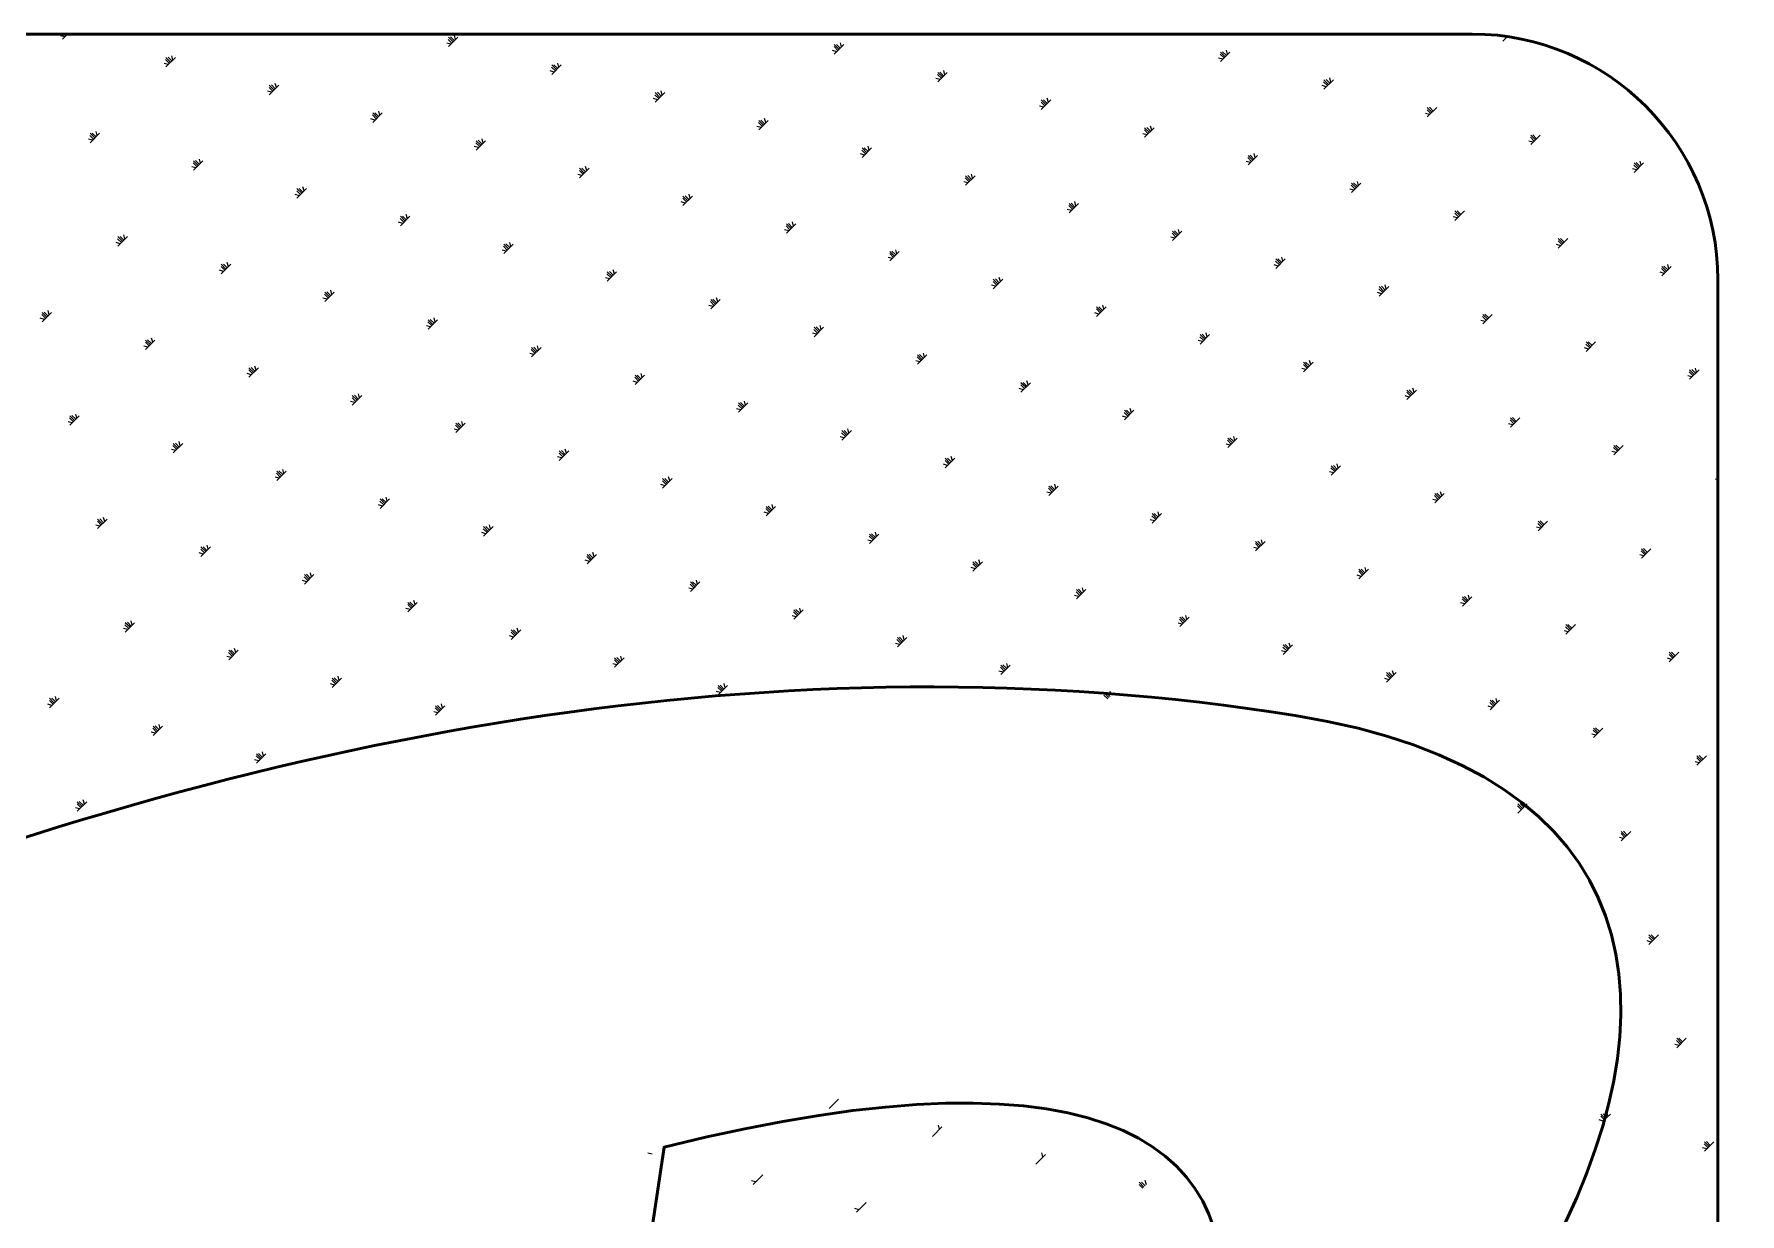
# Model space of a CAD drawing. Extents: x -3102990 to -851544, y -5293060 to -2540151.
# Drawn here: x -2024197 to -2023196, y -2633123 to -2632430 of the extents above; entities that cross this region are included whole.
import ezdxf

# ---------------------------------------------------------------- set-up
doc = ezdxf.new("R2010")
doc.units = 0
doc.header["$LTSCALE"] = 1000
doc.layers.get('0').update_dxf_attribs({"linetype": 'CONTINUOUS'})
doc.layers.add('PUB_TITLE', color=4, linetype='CONTINUOUS')

# ---------------------------------------------------------------- blocks, each defined once
blk = doc.blocks.new('A$C16496DF1')
at = {"layer": 'PUB_TITLE', "color": 4}
for p, q in [((100387.1, 40469.4), (100390.1, 40472.4)), ((100389.2, 40471.4), (100388.2, 40472.4)), ((100389.9, 40472.1), (100389.6, 40472.4)), ((100388.5, 40470.8), (100386, 40471.4)), ((100615.1, 40466.4), (100612.7, 40467)), ((100615.8, 40467.1), (100613.6, 40469.3)), ((100616.5, 40467.8), (100613.7, 40470.6)), ((100613.7, 40465), (100619.3, 40470.6)), ((100617.2, 40468.5), (100615, 40470.7)), ((100617.9, 40469.2), (100617.2, 40471.6)), ((100841.7, 40462), (100839.3, 40462.7)), ((100842.4, 40462.7), (100840.2, 40465)), ((100843.1, 40463.4), (100840.3, 40466.2)), ((100840.3, 40460.6), (100845.9, 40466.2)), ((100843.8, 40464.1), (100841.6, 40466.3)), ((100844.5, 40464.8), (100843.9, 40467.2)), ((101071.2, 40460.5), (101070.5, 40462.9)), ((101232.9, 40468.2), (101235.6, 40470.9)), ((101235, 40470.3), (101234.2, 40471.1)), ((100449.2, 40454.5), (100446.8, 40455.1)), ((100449.9, 40455.2), (100447.7, 40457.4)), ((100450.6, 40455.9), (100447.8, 40458.6)), ((100447.8, 40453.1), (100453.4, 40458.6)), ((100451.3, 40456.6), (100449.1, 40458.8)), ((100452, 40457.3), (100451.3, 40459.7)), ((100676.5, 40450.8), (100674.3, 40453)), ((100677.2, 40451.5), (100674.4, 40454.3)), ((100674.4, 40448.7), (100680, 40454.3)), ((100677.9, 40452.2), (100675.7, 40454.4)), ((100678.6, 40452.9), (100678, 40455.3)), ((101068.4, 40457.7), (101065.9, 40458.3)), ((101069.1, 40458.4), (101066.8, 40460.6)), ((101069.8, 40459.1), (101067, 40461.8)), ((101067, 40456.3), (101072.5, 40461.8)), ((101070.5, 40459.8), (101068.2, 40462)), ((100511.3, 40439.6), (100508.5, 40442.4)), ((100508.5, 40436.8), (100514.1, 40442.4)), ((100512, 40440.3), (100509.8, 40442.5)), ((100512.7, 40441), (100512, 40443.4)), ((100675.8, 40450.1), (100673.4, 40450.8)), ((100902.5, 40445.8), (100900, 40446.4)), ((100903.2, 40446.5), (100900.9, 40448.7)), ((100903.9, 40447.2), (100901.1, 40449.9)), ((100901.1, 40444.4), (100906.6, 40449.9)), ((100904.5, 40447.8), (100902.3, 40450.1)), ((100905.2, 40448.5), (100904.6, 40451)), ((101129.8, 40442.1), (101127.6, 40444.3)), ((101130.5, 40442.8), (101127.7, 40445.6)), ((101127.7, 40440), (101133.3, 40445.6)), ((101131.2, 40443.5), (101129, 40445.7)), ((101131.9, 40444.2), (101131.2, 40446.6)), ((100509.9, 40438.2), (100507.5, 40438.9)), ((100510.6, 40438.9), (100508.4, 40441.1)), ((100736.6, 40433.8), (100734.1, 40434.5)), ((100737.3, 40434.5), (100735, 40436.8)), ((100737.9, 40435.2), (100735.2, 40438)), ((100735.2, 40432.5), (100740.7, 40438)), ((100738.6, 40435.9), (100736.4, 40438.2)), ((100739.3, 40436.6), (100738.7, 40439.1)), ((100963.9, 40430.2), (100961.7, 40432.4)), ((100964.6, 40430.9), (100961.8, 40433.7)), ((100961.8, 40428.1), (100967.4, 40433.7)), ((100965.3, 40431.6), (100963.1, 40433.8)), ((100966, 40432.3), (100965.3, 40434.7)), ((101129.1, 40441.4), (101126.7, 40442.1)), ((100570.6, 40421.9), (100568.2, 40422.6)), ((100571.3, 40422.6), (100569.1, 40424.9)), ((100572, 40423.3), (100569.3, 40426.1)), ((100569.3, 40420.5), (100574.8, 40426.1)), ((100572.7, 40424), (100570.5, 40426.2)), ((100573.4, 40424.7), (100572.8, 40427.1)), ((100800.1, 40420.4), (100799.4, 40422.8)), ((100963.2, 40429.5), (100960.8, 40430.1)), ((101189.8, 40425.1), (101187.4, 40425.8)), ((101190.5, 40425.8), (101188.3, 40428)), ((101191.2, 40426.5), (101188.4, 40429.3)), ((101188.4, 40423.7), (101194, 40429.3)), ((101191.9, 40427.2), (101189.7, 40429.4)), ((100405.4, 40410.7), (100403.2, 40412.9)), ((100406.1, 40411.4), (100403.3, 40414.2)), ((100403.3, 40408.6), (100408.9, 40414.2)), ((100406.8, 40412.1), (100404.6, 40414.3)), ((100407.5, 40412.8), (100406.9, 40415.2)), ((100797.3, 40417.6), (100794.9, 40418.2)), ((100798, 40418.3), (100795.8, 40420.5)), ((100798.7, 40419), (100795.9, 40421.7)), ((100795.9, 40416.2), (100801.5, 40421.7)), ((100799.4, 40419.7), (100797.1, 40421.9)), ((101023.9, 40413.2), (101021.5, 40413.9)), ((101024.6, 40413.9), (101022.4, 40416.1)), ((101025.3, 40414.6), (101022.5, 40417.4)), ((101022.5, 40411.8), (101028.1, 40417.4)), ((101026, 40415.3), (101023.8, 40417.5)), ((101026.7, 40416), (101026, 40418.4)), ((101251.9, 40410.2), (101249.2, 40413)), ((101249.2, 40407.5), (101254.7, 40413)), ((101252.6, 40410.9), (101250.4, 40413.2)), ((100404.7, 40410), (100402.3, 40410.7)), ((100631.4, 40405.7), (100628.9, 40406.3)), ((100632.1, 40406.4), (100629.8, 40408.6)), ((100632.8, 40407.1), (100630, 40409.8)), ((100630, 40404.3), (100635.5, 40409.8)), ((100633.5, 40407.7), (100631.2, 40410)), ((100634.2, 40408.4), (100633.5, 40410.9)), ((100858.7, 40402), (100856.5, 40404.2)), ((100859.4, 40402.7), (100856.6, 40405.5)), ((100856.6, 40399.9), (100862.2, 40405.5)), ((100860.1, 40403.4), (100857.9, 40405.6)), ((100860.8, 40404.1), (100860.1, 40406.5)), ((101087.4, 40399.7), (101086.8, 40402.2)), ((101250.6, 40408.9), (101248.1, 40409.5)), ((101251.2, 40409.6), (101249, 40411.8)), ((100465.5, 40393.8), (100463, 40394.4)), ((100466.2, 40394.4), (100463.9, 40396.7)), ((100466.9, 40395.1), (100464.1, 40397.9)), ((100464.1, 40392.4), (100469.6, 40397.9)), ((100467.5, 40395.8), (100465.3, 40398.1)), ((100468.2, 40396.5), (100467.6, 40399)), ((100692.8, 40390.1), (100690.6, 40392.3)), ((100693.5, 40390.8), (100690.7, 40393.6)), ((100690.7, 40388), (100696.3, 40393.6)), ((100694.2, 40391.5), (100692, 40393.7)), ((100694.9, 40392.2), (100694.2, 40394.6)), ((100858, 40401.3), (100855.6, 40402)), ((101084.6, 40396.9), (101082.2, 40397.6)), ((101085.3, 40397.6), (101083.1, 40399.9)), ((101086, 40398.3), (101083.3, 40401.1)), ((101083.3, 40395.6), (101088.8, 40401.1)), ((101086.7, 40399), (101084.5, 40401.3)), ((101311.3, 40392.6), (101308.9, 40393.2)), ((101312, 40393.3), (101309.8, 40395.5)), ((101312.7, 40394), (101309.9, 40396.8)), ((101309.9, 40391.2), (101315.4, 40396.8)), ((101313.4, 40394.7), (101311.1, 40396.9)), ((101314.1, 40395.4), (101313.4, 40397.8)), ((100529, 40380.3), (100528.3, 40382.7)), ((100692.1, 40389.4), (100689.7, 40390)), ((100918.7, 40385), (100916.3, 40385.7)), ((100919.4, 40385.7), (100917.2, 40388)), ((100920.1, 40386.4), (100917.3, 40389.2)), ((100917.3, 40383.6), (100922.9, 40389.2)), ((100920.8, 40387.1), (100918.6, 40389.3)), ((100921.5, 40387.8), (100920.9, 40390.2)), ((101146.1, 40381.4), (101143.8, 40383.6)), ((101146.8, 40382.1), (101144, 40384.8)), ((101144, 40379.3), (101149.5, 40384.8)), ((101147.5, 40382.8), (101145.2, 40385)), ((101148.1, 40383.5), (101147.5, 40385.9)), ((100526.2, 40377.5), (100523.8, 40378.1)), ((100526.9, 40378.2), (100524.7, 40380.4)), ((100527.6, 40378.9), (100524.8, 40381.7)), ((100524.8, 40376.1), (100530.4, 40381.7)), ((100528.3, 40379.6), (100526.1, 40381.8)), ((100752.8, 40373.1), (100750.4, 40373.8)), ((100753.5, 40373.8), (100751.3, 40376)), ((100754.2, 40374.5), (100751.4, 40377.3)), ((100751.4, 40371.7), (100757, 40377.3)), ((100754.9, 40375.2), (100752.7, 40377.4)), ((100755.6, 40375.9), (100755, 40378.3)), ((100980.9, 40370.2), (100978.1, 40372.9)), ((100978.1, 40367.4), (100983.6, 40372.9)), ((100981.5, 40370.8), (100979.3, 40373.1)), ((100982.2, 40371.5), (100981.6, 40374)), ((101145.4, 40380.7), (101142.9, 40381.3)), ((100587.6, 40361.9), (100585.4, 40364.1)), ((100588.3, 40362.6), (100585.5, 40365.4)), ((100585.5, 40359.8), (100591.1, 40365.4)), ((100589, 40363.3), (100586.8, 40365.5)), ((100589.7, 40364), (100589, 40366.4)), ((100816.3, 40359.6), (100815.7, 40362.1)), ((100979.5, 40368.8), (100977, 40369.4)), ((100980.2, 40369.5), (100977.9, 40371.7)), ((101206.1, 40364.4), (101203.7, 40365.1)), ((101206.8, 40365.1), (101204.6, 40367.3)), ((101207.5, 40365.8), (101204.7, 40368.6)), ((101204.7, 40363), (101210.3, 40368.6)), ((101208.2, 40366.5), (101206, 40368.7)), ((100421.7, 40350), (100419.5, 40352.2)), ((100422.4, 40350.7), (100419.6, 40353.5)), ((100419.6, 40347.9), (100425.2, 40353.5)), ((100423.1, 40351.4), (100420.9, 40353.6)), ((100423.8, 40352.1), (100423.1, 40354.5)), ((100586.9, 40361.2), (100584.5, 40361.9)), ((100813.6, 40356.9), (100811.1, 40357.5)), ((100814.2, 40357.5), (100812, 40359.8)), ((100814.9, 40358.2), (100812.2, 40361)), ((100812.2, 40355.5), (100817.7, 40361)), ((100815.6, 40358.9), (100813.4, 40361.2)), ((101040.2, 40352.5), (101037.8, 40353.1)), ((101040.9, 40353.2), (101038.7, 40355.4)), ((101041.6, 40353.9), (101038.8, 40356.7)), ((101038.8, 40351.1), (101044.4, 40356.7)), ((101042.3, 40354.6), (101040.1, 40356.8)), ((101043, 40355.3), (101042.3, 40357.7)), ((101268.2, 40349.5), (101265.4, 40352.3)), ((101265.4, 40346.7), (101271, 40352.3)), ((101268.9, 40350.2), (101266.7, 40352.4)), ((100421, 40349.3), (100418.6, 40350)), ((100647.6, 40344.9), (100645.2, 40345.6)), ((100648.3, 40345.6), (100646.1, 40347.9)), ((100649, 40346.3), (100646.3, 40349.1)), ((100646.3, 40343.6), (100651.8, 40349.1)), ((100649.7, 40347), (100647.5, 40349.2)), ((100650.4, 40347.7), (100649.8, 40350.1)), ((100875, 40341.3), (100872.8, 40343.5)), ((100875.7, 40342), (100872.9, 40344.7)), ((100872.9, 40339.2), (100878.4, 40344.7)), ((100876.4, 40342.7), (100874.1, 40344.9)), ((100877.1, 40343.4), (100876.4, 40345.8)), ((101266.8, 40348.1), (101264.4, 40348.8)), ((101267.5, 40348.8), (101265.3, 40351)), ((100481.7, 40333), (100479.3, 40333.7)), ((100482.4, 40333.7), (100480.2, 40335.9)), ((100483.1, 40334.4), (100480.3, 40337.2)), ((100480.3, 40331.6), (100485.9, 40337.2)), ((100483.8, 40335.1), (100481.6, 40337.3)), ((100484.5, 40335.8), (100483.9, 40338.2)), ((100709.8, 40330.1), (100707, 40332.8)), ((100707, 40327.3), (100712.5, 40332.8)), ((100710.5, 40330.8), (100708.2, 40333)), ((100711.2, 40331.4), (100710.5, 40333.9)), ((100874.3, 40340.6), (100871.9, 40341.2)), ((101100.9, 40336.2), (101098.5, 40336.9)), ((101101.6, 40336.9), (101099.4, 40339.1)), ((101102.3, 40337.6), (101099.5, 40340.4)), ((101099.5, 40334.8), (101105.1, 40340.4)), ((101103, 40338.3), (101100.8, 40340.5)), ((101103.7, 40339), (101103, 40341.4)), ((101327.6, 40331.9), (101325.1, 40332.5)), ((101328.2, 40332.6), (101326, 40334.8)), ((101328.9, 40333.2), (101326.2, 40336)), ((101326.2, 40330.5), (101331.7, 40336)), ((101329.6, 40333.9), (101327.4, 40336.2)), ((101330.3, 40334.6), (101329.7, 40337.1)), ((100545.2, 40319.5), (100544.6, 40322)), ((100708.4, 40328.7), (100705.9, 40329.3)), ((100709.1, 40329.4), (100706.8, 40331.6)), ((100935, 40324.3), (100932.6, 40325)), ((100935.7, 40325), (100933.5, 40327.2)), ((100936.4, 40325.7), (100933.6, 40328.5)), ((100933.6, 40322.9), (100939.2, 40328.5)), ((100937.1, 40326.4), (100934.9, 40328.6)), ((100937.8, 40327.1), (100937.1, 40329.5)), ((101162.3, 40320.6), (101160.1, 40322.9)), ((101163, 40321.3), (101160.3, 40324.1)), ((101160.3, 40318.6), (101165.8, 40324.1)), ((101163.7, 40322), (101161.5, 40324.3)), ((101164.4, 40322.7), (101163.8, 40325.2)), ((100542.5, 40316.8), (100540, 40317.4)), ((100543.2, 40317.5), (100540.9, 40319.7)), ((100543.9, 40318.1), (100541.1, 40320.9)), ((100541.1, 40315.4), (100546.6, 40320.9)), ((100544.5, 40318.8), (100542.3, 40321.1)), ((100769.1, 40312.4), (100766.7, 40313)), ((100769.8, 40313.1), (100767.6, 40315.3)), ((100770.5, 40313.8), (100767.7, 40316.6)), ((100767.7, 40311), (100773.3, 40316.6)), ((100771.2, 40314.5), (100769, 40316.7)), ((100771.9, 40315.2), (100771.2, 40317.6)), ((100997.1, 40309.4), (100994.3, 40312.2)), ((100994.3, 40306.6), (100999.9, 40312.2)), ((100997.8, 40310.1), (100995.6, 40312.3)), ((100998.5, 40310.8), (100997.9, 40313.2)), ((101161.6, 40319.9), (101159.2, 40320.6)), ((100376.6, 40304.8), (100374.1, 40305.5)), ((100377.2, 40305.5), (100375, 40307.8)), ((100377.9, 40306.2), (100375.2, 40309)), ((100375.2, 40303.5), (100380.7, 40309)), ((100378.6, 40306.9), (100376.4, 40309.2)), ((100379.3, 40307.6), (100378.7, 40310.1)), ((100603.9, 40301.2), (100601.7, 40303.4)), ((100604.6, 40301.9), (100601.8, 40304.7)), ((100601.8, 40299.1), (100607.4, 40304.7)), ((100605.3, 40302.6), (100603.1, 40304.8)), ((100606, 40303.3), (100605.3, 40305.7)), ((100995.7, 40308), (100993.3, 40308.7)), ((100996.4, 40308.7), (100994.2, 40311)), ((101222.4, 40303.7), (101219.9, 40304.3)), ((101223.1, 40304.4), (101220.8, 40306.6)), ((101223.8, 40305.1), (101221, 40307.8)), ((101221, 40302.3), (101226.5, 40307.8)), ((101224.5, 40305.8), (101222.2, 40308)), ((100438.7, 40290), (100435.9, 40292.7)), ((100435.9, 40287.2), (100441.4, 40292.7)), ((100439.4, 40290.7), (100437.1, 40292.9)), ((100440.1, 40291.4), (100439.4, 40293.8)), ((100603.2, 40300.5), (100600.8, 40301.1)), ((100829.8, 40296.1), (100827.4, 40296.8)), ((100830.5, 40296.8), (100828.3, 40299)), ((100831.2, 40297.5), (100828.4, 40300.3)), ((100828.4, 40294.7), (100834, 40300.3)), ((100831.9, 40298.2), (100829.7, 40300.4)), ((100832.6, 40298.9), (100832, 40301.3)), ((101056.5, 40291.8), (101054, 40292.4)), ((101057.2, 40292.5), (101054.9, 40294.7)), ((101057.9, 40293.2), (101055.1, 40295.9)), ((101055.1, 40290.4), (101060.6, 40295.9)), ((101058.5, 40293.8), (101056.3, 40296.1)), ((101059.2, 40294.5), (101058.6, 40297)), ((100437.3, 40288.6), (100434.9, 40289.2)), ((100438, 40289.3), (100435.8, 40291.5)), ((100663.9, 40284.2), (100661.5, 40284.9)), ((100664.6, 40284.9), (100662.4, 40287.1)), ((100665.3, 40285.6), (100662.5, 40288.4)), ((100662.5, 40282.8), (100668.1, 40288.4)), ((100666, 40286.3), (100663.8, 40288.5)), ((100666.7, 40287), (100666, 40289.4)), ((100891.2, 40280.5), (100889, 40282.8)), ((100891.9, 40281.2), (100889.2, 40284)), ((100889.2, 40278.5), (100894.7, 40284)), ((100892.6, 40281.9), (100890.4, 40284.2)), ((100893.3, 40282.6), (100892.7, 40285.1)), ((101283.1, 40287.4), (101280.7, 40288.1)), ((101283.8, 40288.1), (101281.6, 40290.3)), ((101284.5, 40288.8), (101281.7, 40291.6)), ((101281.7, 40286), (101287.3, 40291.6)), ((101285.2, 40289.5), (101283, 40291.7)), ((100498, 40272.3), (100495.6, 40273)), ((100498.7, 40273), (100496.5, 40275.2)), ((100499.4, 40273.7), (100496.6, 40276.5)), ((100496.6, 40270.9), (100502.2, 40276.5)), ((100500.1, 40274.4), (100497.9, 40276.6)), ((100500.8, 40275.1), (100500.1, 40277.5)), ((100726, 40269.3), (100723.3, 40272.1)), ((100723.3, 40266.6), (100728.8, 40272.1)), ((100726.7, 40270), (100724.5, 40272.2)), ((100727.4, 40270.7), (100726.8, 40273.1)), ((100890.6, 40279.9), (100888.1, 40280.5)), ((101117.2, 40275.5), (101114.8, 40276.1)), ((101117.9, 40276.2), (101115.7, 40278.4)), ((101118.6, 40276.9), (101115.8, 40279.7)), ((101115.8, 40274.1), (101121.4, 40279.7)), ((101119.3, 40277.6), (101117, 40279.8)), ((101120, 40278.3), (101119.3, 40280.7)), ((101344.5, 40271.8), (101342.3, 40274.1)), ((101345.2, 40272.5), (101342.4, 40275.3)), ((101342.4, 40269.7), (101348, 40275.3)), ((101345.9, 40273.2), (101343.7, 40275.4)), ((101346.6, 40273.9), (101346, 40276.3)), ((100724.6, 40267.9), (100722.2, 40268.6)), ((100725.3, 40268.6), (100723.1, 40270.9)), ((100951.3, 40263.6), (100948.9, 40264.2)), ((100952, 40264.3), (100949.8, 40266.5)), ((100952.7, 40265), (100949.9, 40267.7)), ((100949.9, 40262.2), (100955.4, 40267.7)), ((100953.4, 40265.7), (100951.1, 40267.9)), ((100954.1, 40266.4), (100953.4, 40268.8)), ((101178.6, 40259.9), (101176.4, 40262.1)), ((101179.3, 40260.6), (101176.5, 40263.4)), ((101176.5, 40257.8), (101182.1, 40263.4)), ((101180, 40261.3), (101177.8, 40263.5)), ((101180.7, 40262), (101180, 40264.4)), ((101343.8, 40271.1), (101341.4, 40271.8)), ((100558.7, 40256), (100556.3, 40256.7)), ((100559.4, 40256.7), (100557.2, 40258.9)), ((100560.1, 40257.4), (100557.3, 40260.2)), ((100557.3, 40254.6), (100562.9, 40260.2)), ((100560.8, 40258.1), (100558.6, 40260.3)), ((100561.5, 40258.8), (100560.9, 40261.2)), ((100785.4, 40251.7), (100782.9, 40252.3)), ((100786.1, 40252.4), (100783.8, 40254.6)), ((100786.8, 40253.1), (100784, 40255.8)), ((100784, 40250.3), (100789.5, 40255.8)), ((100787.5, 40253.8), (100785.2, 40256)), ((100788.1, 40254.4), (100787.5, 40256.9)), ((101014.8, 40250.1), (101014.1, 40252.5)), ((101177.9, 40259.2), (101175.5, 40259.9)), ((100392.8, 40244.1), (100390.4, 40244.8)), ((100393.5, 40244.8), (100391.3, 40247)), ((100394.2, 40245.5), (100391.4, 40248.3)), ((100391.4, 40242.7), (100397, 40248.3)), ((100394.9, 40246.2), (100392.7, 40248.4)), ((100395.6, 40246.9), (100395, 40249.3)), ((100620.2, 40240.5), (100617.9, 40242.7)), ((100620.9, 40241.1), (100618.1, 40243.9)), ((100618.1, 40238.4), (100623.6, 40243.9)), ((100621.5, 40241.8), (100619.3, 40244.1)), ((100622.2, 40242.5), (100621.6, 40245)), ((101012, 40247.3), (101009.6, 40248)), ((101012.7, 40248), (101010.5, 40250.2)), ((101013.4, 40248.7), (101010.6, 40251.5)), ((101010.6, 40245.9), (101016.2, 40251.5)), ((101014.1, 40249.4), (101011.9, 40251.6)), ((101238.6, 40242.9), (101236.2, 40243.6)), ((101239.3, 40243.6), (101237.1, 40245.9)), ((101240, 40244.3), (101237.3, 40247.1)), ((101237.3, 40241.6), (101242.8, 40247.1)), ((101240.7, 40245), (101238.5, 40247.3)), ((100454.9, 40229.2), (100452.2, 40232)), ((100452.2, 40226.5), (100457.7, 40232)), ((100455.6, 40229.9), (100453.4, 40232.2)), ((100456.3, 40230.6), (100455.7, 40233.1)), ((100619.5, 40239.8), (100617, 40240.4)), ((100846.1, 40235.4), (100843.7, 40236)), ((100846.8, 40236.1), (100844.6, 40238.3)), ((100847.5, 40236.8), (100844.7, 40239.6)), ((100844.7, 40234), (100850.3, 40239.6)), ((100848.2, 40237.5), (100846, 40239.7)), ((100848.9, 40238.2), (100848.2, 40240.6)), ((101073.4, 40231.7), (101071.2, 40234)), ((101074.1, 40232.4), (101071.3, 40235.2)), ((101071.3, 40229.6), (101076.9, 40235.2)), ((101074.8, 40233.1), (101072.6, 40235.3)), ((101075.5, 40233.8), (101074.9, 40236.2)), ((100453.6, 40227.8), (100451.1, 40228.5)), ((100454.2, 40228.5), (100452, 40230.8)), ((100680.2, 40223.5), (100677.8, 40224.1)), ((100680.9, 40224.2), (100678.7, 40226.4)), ((100681.6, 40224.9), (100678.8, 40227.7)), ((100678.8, 40222.1), (100684.4, 40227.7)), ((100682.3, 40225.6), (100680.1, 40227.8)), ((100683, 40226.3), (100682.3, 40228.7)), ((100907.5, 40219.8), (100905.3, 40222)), ((100908.2, 40220.5), (100905.4, 40223.3)), ((100905.4, 40217.7), (100911, 40223.3)), ((100908.9, 40221.2), (100906.7, 40223.4)), ((100909.6, 40221.9), (100909, 40224.3)), ((101072.7, 40231), (101070.3, 40231.7)), ((101299.4, 40226.7), (101296.9, 40227.3)), ((101300.1, 40227.4), (101297.8, 40229.6)), ((101300.8, 40228.1), (101298, 40230.8)), ((101298, 40225.3), (101303.5, 40230.8)), ((101301.5, 40228.8), (101299.2, 40231)), ((100514.3, 40211.6), (100511.9, 40212.2)), ((100515, 40212.3), (100512.8, 40214.5)), ((100515.7, 40213), (100512.9, 40215.7)), ((100512.9, 40210.2), (100518.4, 40215.7)), ((100516.4, 40213.7), (100514.1, 40215.9)), ((100517.1, 40214.4), (100516.4, 40216.8)), ((100743.7, 40210), (100743, 40212.4)), ((100906.8, 40219.1), (100904.4, 40219.8)), ((101133.5, 40214.8), (101131, 40215.4)), ((101134.2, 40215.5), (101131.9, 40217.7)), ((101134.8, 40216.2), (101132.1, 40218.9)), ((101132.1, 40213.4), (101137.6, 40218.9)), ((101135.5, 40216.8), (101133.3, 40219.1)), ((101136.2, 40217.5), (101135.6, 40220)), ((101359.1, 40212.8), (101358.6, 40213.3)), ((101359.1, 40214.2), (101358.7, 40214.6)), ((100740.9, 40207.2), (100738.5, 40207.9)), ((100741.6, 40207.9), (100739.4, 40210.1)), ((100742.3, 40208.6), (100739.5, 40211.4)), ((100739.5, 40205.8), (100745.1, 40211.4)), ((100743, 40209.3), (100740.8, 40211.5)), ((100967.6, 40202.9), (100965.1, 40203.5)), ((100968.2, 40203.5), (100966, 40205.8)), ((100968.9, 40204.2), (100966.2, 40207)), ((100966.2, 40201.5), (100971.7, 40207)), ((100969.6, 40204.9), (100967.4, 40207.2)), ((100970.3, 40205.6), (100969.7, 40208.1)), ((101195.6, 40199.9), (101192.8, 40202.7)), ((101192.8, 40197.1), (101198.4, 40202.7)), ((101196.3, 40200.6), (101194, 40202.8)), ((101197, 40201.3), (101196.3, 40203.7)), ((101359.1, 40210.7), (101357.7, 40211.1)), ((101358.7, 40209), (101359.1, 40209.4)), ((100575, 40195.3), (100572.6, 40196)), ((100575.7, 40196), (100573.5, 40198.2)), ((100576.4, 40196.7), (100573.6, 40199.5)), ((100573.6, 40193.9), (100579.2, 40199.5)), ((100577.1, 40197.4), (100574.9, 40199.6)), ((100577.8, 40198.1), (100577.1, 40200.5)), ((100802.3, 40191.6), (100800.1, 40193.9)), ((100803, 40192.3), (100800.3, 40195.1)), ((100800.3, 40189.6), (100805.8, 40195.1)), ((100803.7, 40193), (100801.5, 40195.2)), ((100804.4, 40193.7), (100803.8, 40196.2)), ((101031.1, 40189.4), (101030.4, 40191.8)), ((101194.2, 40198.5), (101191.8, 40199.1)), ((101194.9, 40199.2), (101192.7, 40201.4)), ((100409.1, 40183.4), (100406.7, 40184)), ((100409.8, 40184.1), (100407.6, 40186.3)), ((100410.5, 40184.8), (100407.7, 40187.6)), ((100407.7, 40182), (100413.3, 40187.6)), ((100411.2, 40185.5), (100409, 40187.7)), ((100411.9, 40186.2), (100411.2, 40188.6)), ((100636.4, 40179.7), (100634.2, 40181.9)), ((100637.1, 40180.4), (100634.3, 40183.2)), ((100634.3, 40177.6), (100639.9, 40183.2)), ((100637.8, 40181.1), (100635.6, 40183.3)), ((100638.5, 40181.8), (100637.9, 40184.2)), ((100801.6, 40190.9), (100799.2, 40191.6)), ((101028.3, 40186.6), (101025.8, 40187.2)), ((101029, 40187.3), (101026.7, 40189.5)), ((101029.7, 40188), (101026.9, 40190.8)), ((101026.9, 40185.2), (101032.4, 40190.8)), ((101030.4, 40188.7), (101028.1, 40190.9)), ((101254.9, 40182.2), (101252.5, 40182.9)), ((101255.6, 40182.9), (101253.4, 40185.1)), ((101256.3, 40183.6), (101253.5, 40186.4)), ((101253.5, 40180.8), (101259.1, 40186.4)), ((101257, 40184.3), (101254.8, 40186.5)), ((100472.6, 40169.9), (100472, 40172.3)), ((100635.7, 40179), (100633.3, 40179.7)), ((100862.4, 40174.7), (100859.9, 40175.3)), ((100863.1, 40175.4), (100860.8, 40177.6)), ((100863.8, 40176.1), (100861, 40178.8)), ((100861, 40173.3), (100866.5, 40178.8)), ((100864.5, 40176.8), (100862.2, 40179)), ((100865.1, 40177.4), (100864.5, 40179.9)), ((101089.7, 40171), (101087.5, 40173.2)), ((101090.4, 40171.7), (101087.6, 40174.5)), ((101087.6, 40168.9), (101093.2, 40174.5)), ((101091.1, 40172.4), (101088.9, 40174.6)), ((101091.8, 40173.1), (101091.1, 40175.5)), ((100469.8, 40167.1), (100467.4, 40167.8)), ((100470.5, 40167.8), (100468.3, 40170)), ((100471.2, 40168.5), (100468.4, 40171.3)), ((100468.4, 40165.7), (100474, 40171.3)), ((100471.9, 40169.2), (100469.7, 40171.4)), ((100696.5, 40162.8), (100694, 40163.4)), ((100697.2, 40163.5), (100694.9, 40165.7)), ((100697.8, 40164.1), (100695.1, 40166.9)), ((100695.1, 40161.4), (100700.6, 40166.9)), ((100698.5, 40164.8), (100696.3, 40167.1)), ((100699.2, 40165.5), (100698.6, 40168)), ((100924.5, 40159.8), (100921.7, 40162.6)), ((100921.7, 40157), (100927.3, 40162.6)), ((100925.2, 40160.5), (100923, 40162.7)), ((100925.9, 40161.2), (100925.2, 40163.6)), ((101089, 40170.3), (101086.6, 40171)), ((101315.6, 40166), (101313.2, 40166.6)), ((101316.3, 40166.6), (101314.1, 40168.9)), ((101317, 40167.3), (101314.3, 40170.1)), ((101314.3, 40164.6), (101319.8, 40170.1)), ((101317.7, 40168), (101315.5, 40170.3)), ((100531.2, 40151.5), (100529, 40153.8)), ((100531.9, 40152.2), (100529.2, 40155)), ((100529.2, 40149.5), (100534.7, 40155)), ((100532.6, 40152.9), (100530.4, 40155.2)), ((100533.3, 40153.6), (100532.7, 40156.1)), ((100760, 40149.3), (100759.3, 40151.7)), ((100923.1, 40158.4), (100920.7, 40159.1)), ((100923.8, 40159.1), (100921.6, 40161.3)), ((101149.7, 40154), (101147.3, 40154.7)), ((101150.4, 40154.7), (101148.2, 40157)), ((101151.1, 40155.4), (101148.3, 40158.2)), ((101148.3, 40152.6), (101153.9, 40158.2)), ((101151.8, 40156.1), (101149.6, 40158.3)), ((101152.5, 40156.8), (101151.9, 40159.2)), ((100530.6, 40150.8), (100528.1, 40151.5)), ((100757.2, 40146.5), (100754.8, 40147.1)), ((100757.9, 40147.2), (100755.7, 40149.4)), ((100758.6, 40147.9), (100755.8, 40150.7)), ((100755.8, 40145.1), (100761.4, 40150.7)), ((100759.3, 40148.6), (100757, 40150.8)), ((100983.8, 40142.1), (100981.4, 40142.8)), ((100984.5, 40142.8), (100982.3, 40145)), ((100985.2, 40143.5), (100982.4, 40146.3)), ((100982.4, 40140.7), (100988, 40146.3)), ((100985.9, 40144.2), (100983.7, 40146.4)), ((100986.6, 40144.9), (100986, 40147.3)), ((101211.8, 40139.2), (101209.1, 40141.9)), ((101209.1, 40136.4), (101214.6, 40141.9)), ((101212.5, 40139.9), (101210.3, 40142.1)), ((101213.2, 40140.5), (101212.6, 40143)), ((100591.3, 40134.6), (100588.8, 40135.2)), ((100592, 40135.3), (100589.8, 40137.5)), ((100592.7, 40136), (100589.9, 40138.7)), ((100589.9, 40133.2), (100595.4, 40138.7)), ((100593.4, 40136.7), (100591.1, 40138.9)), ((100594.1, 40137.4), (100593.4, 40139.8)), ((100818.6, 40130.9), (100816.4, 40133.1)), ((100819.3, 40131.6), (100816.5, 40134.4)), ((100816.5, 40128.8), (100822.1, 40134.4)), ((100820, 40132.3), (100817.8, 40134.5)), ((100820.7, 40133), (100820, 40135.4)), ((101210.5, 40137.8), (101208, 40138.4)), ((101211.2, 40138.5), (101208.9, 40140.7)), ((100425.4, 40122.7), (100422.9, 40123.3)), ((100426.1, 40123.4), (100423.8, 40125.6)), ((100426.8, 40124.1), (100424, 40126.8)), ((100424, 40121.3), (100429.5, 40126.8)), ((100427.5, 40124.7), (100425.2, 40127)), ((100428.1, 40125.4), (100427.5, 40127.9)), ((100653.4, 40119.7), (100650.6, 40122.5)), ((100650.6, 40116.9), (100656.2, 40122.5)), ((100654.1, 40120.4), (100651.9, 40122.6)), ((100654.8, 40121.1), (100654.1, 40123.5)), ((100817.9, 40130.2), (100815.5, 40130.9)), ((101044.5, 40125.9), (101042.1, 40126.5)), ((101045.2, 40126.6), (101043, 40128.8)), ((101045.9, 40127.2), (101043.2, 40130)), ((101043.2, 40124.5), (101048.7, 40130)), ((101046.6, 40127.9), (101044.4, 40130.2)), ((101047.3, 40128.6), (101046.7, 40131.1)), ((101271.2, 40121.5), (101268.8, 40122.1)), ((101271.9, 40122.2), (101269.7, 40124.4)), ((101272.6, 40122.9), (101269.8, 40125.7)), ((101269.8, 40120.1), (101275.4, 40125.7)), ((101273.3, 40123.6), (101271, 40125.8)), ((100652, 40118.3), (100649.6, 40119)), ((100652.7, 40119), (100650.5, 40121.2)), ((100878.6, 40113.9), (100876.2, 40114.6)), ((100879.3, 40114.6), (100877.1, 40116.9)), ((100880, 40115.3), (100877.3, 40118.1)), ((100877.3, 40112.6), (100882.8, 40118.1)), ((100880.7, 40116), (100878.5, 40118.3)), ((100881.4, 40116.7), (100880.8, 40119.2)), ((101106, 40110.3), (101103.7, 40112.5)), ((101106.7, 40111), (101103.9, 40113.8)), ((101103.9, 40108.2), (101109.4, 40113.8)), ((101107.4, 40111.7), (101105.1, 40113.9)), ((101108.1, 40112.4), (101107.4, 40114.8)), ((100486.1, 40106.4), (100483.7, 40107)), ((100486.8, 40107.1), (100484.6, 40109.3)), ((100487.5, 40107.8), (100484.7, 40110.6)), ((100484.7, 40105), (100490.3, 40110.6)), ((100488.2, 40108.5), (100486, 40110.7)), ((100488.9, 40109.2), (100488.2, 40111.6)), ((100712.7, 40102), (100710.3, 40102.7)), ((100713.4, 40102.7), (100711.2, 40104.9)), ((100714.1, 40103.4), (100711.3, 40106.2)), ((100711.3, 40100.6), (100716.9, 40106.2)), ((100714.8, 40104.1), (100712.6, 40106.3)), ((100715.5, 40104.8), (100714.9, 40107.2)), ((100940.8, 40099.1), (100938, 40101.8)), ((100938, 40096.3), (100943.5, 40101.8)), ((100941.5, 40099.8), (100939.2, 40102)), ((100942.1, 40100.5), (100941.5, 40102.9)), ((101105.3, 40109.6), (101102.8, 40110.2)), ((101331.9, 40105.2), (101329.5, 40105.9)), ((101332.6, 40105.9), (101330.4, 40108.1)), ((101333.3, 40106.6), (101330.5, 40109.4)), ((101330.5, 40103.8), (101336.1, 40109.4)), ((101334, 40107.3), (101331.8, 40109.5)), ((100547.5, 40090.8), (100545.3, 40093)), ((100548.2, 40091.5), (100545.4, 40094.3)), ((100545.4, 40088.7), (100551, 40094.3)), ((100548.9, 40092.2), (100546.7, 40094.4)), ((100549.6, 40092.9), (100549, 40095.3)), ((100939.4, 40097.7), (100936.9, 40098.3)), ((100940.1, 40098.4), (100937.8, 40100.6)), ((101166, 40093.3), (101163.6, 40094)), ((101166.7, 40094), (101164.5, 40096.2)), ((101167.4, 40094.7), (101164.6, 40097.5)), ((101164.6, 40091.9), (101170.2, 40097.5)), ((101168.1, 40095.4), (101165.9, 40097.6)), ((101168.8, 40096.1), (101168.1, 40098.5)), ((100382.3, 40079.6), (100379.5, 40082.4)), ((100379.5, 40076.8), (100385.1, 40082.4)), ((100383, 40080.3), (100380.8, 40082.5)), ((100383.7, 40081), (100383, 40083.4)), ((100546.8, 40090.1), (100544.4, 40090.8)), ((100773.5, 40085.8), (100771, 40086.4)), ((100774.2, 40086.5), (100771.9, 40088.7)), ((100774.8, 40087.1), (100772.1, 40089.9)), ((100772.1, 40084.4), (100777.6, 40089.9)), ((100775.5, 40087.8), (100773.3, 40090.1)), ((100776.2, 40088.5), (100775.6, 40091)), ((101000.8, 40082.1), (100998.6, 40084.3)), ((101001.5, 40082.8), (100998.7, 40085.6)), ((101002.2, 40083.5), (101000, 40085.7)), ((101002.6, 40085), (101002.2, 40086.6)), ((101003.7, 40085), (101004.3, 40085.6)), ((101229.5, 40079.8), (101228.9, 40082.2)), ((100380.9, 40078.2), (100378.5, 40078.9)), ((100381.6, 40078.9), (100379.4, 40081.1)), ((100607.6, 40073.8), (100605.1, 40074.5)), ((100608.2, 40074.5), (100606, 40076.8)), ((100608.9, 40075.2), (100606.2, 40078)), ((100606.2, 40072.5), (100611.7, 40078)), ((100609.6, 40075.9), (100607.4, 40078.2)), ((100610.3, 40076.6), (100609.7, 40079.1)), ((101226.7, 40077), (101224.3, 40077.7)), ((101227.4, 40077.7), (101225.2, 40080)), ((101228.1, 40078.4), (101225.3, 40081.2)), ((101225.3, 40075.7), (101230.9, 40081.2)), ((101228.8, 40079.1), (101226.6, 40081.3)), ((100441.6, 40061.9), (100439.2, 40062.6)), ((100442.3, 40062.6), (100440.1, 40064.9)), ((100443, 40063.3), (100440.3, 40066.1)), ((100440.3, 40060.5), (100445.8, 40066.1)), ((100443.7, 40064), (100441.5, 40066.2)), ((100444.4, 40064.7), (100443.8, 40067.1)), ((101288.2, 40061.5), (101285.9, 40063.7)), ((101288.8, 40062.2), (101286.1, 40064.9)), ((101286.1, 40059.4), (101291.6, 40064.9)), ((101289.5, 40062.9), (101287.3, 40065.1)), ((101287.5, 40060.8), (101285, 40061.4)), ((100502.4, 40045.7), (100499.9, 40046.3)), ((100503.1, 40046.4), (100500.8, 40048.6)), ((100503.8, 40047.1), (100501, 40049.8)), ((100501, 40044.3), (100506.5, 40049.8)), ((100504.5, 40047.7), (100502.2, 40050)), ((100505.1, 40048.4), (100504.5, 40050.9)), ((101348.2, 40044.5), (101345.8, 40045.1)), ((101348.9, 40045.2), (101346.7, 40047.4)), ((101349.6, 40045.9), (101346.8, 40048.7)), ((101346.8, 40043.1), (101352.4, 40048.7)), ((101350.3, 40046.6), (101348, 40048.8)), ((100398.6, 40018.9), (100395.8, 40021.6)), ((100395.8, 40016.1), (100401.4, 40021.6)), ((100399.3, 40019.6), (100397, 40021.8)), ((100400, 40020.3), (100399.3, 40022.7)), ((101245.8, 40019.1), (101245.1, 40021.5)), ((100397.2, 40017.5), (100394.8, 40018.1)), ((100397.9, 40018.2), (100395.7, 40020.4)), ((101243.7, 40017), (101241.5, 40019.2)), ((101244.4, 40017.7), (101241.6, 40020.5)), ((101241.6, 40014.9), (101247.2, 40020.5)), ((101245.1, 40018.4), (101242.9, 40020.6)), ((101304.4, 40000.7), (101302.2, 40003)), ((101305.1, 40001.4), (101302.3, 40004.2)), ((101302.3, 39998.7), (101307.9, 40004.2)), ((101305.8, 40002.1), (101303.6, 40004.3)), ((101303.7, 40000), (101301.3, 40000.7)), ((101320.7, 39940), (101318.5, 39942.2)), ((101321.4, 39940.7), (101318.6, 39943.5)), ((101318.6, 39937.9), (101324.2, 39943.5)), ((101322.1, 39941.4), (101319.9, 39943.6)), ((101320, 39939.3), (101317.6, 39940)), ((101337, 39879.3), (101334.7, 39881.5)), ((101337.7, 39880), (101334.9, 39882.8)), ((101334.9, 39877.2), (101340.4, 39882.8)), ((101338.4, 39880.7), (101336.1, 39882.9)), ((101336.3, 39878.6), (101333.8, 39879.2)), ((100837.2, 39841.5), (100842.7, 39847)), ((100902.1, 39829.4), (100901.4, 39831.8)), ((101291.8, 39834.1), (101289.4, 39834.8)), ((101292.5, 39834.8), (101290.3, 39837.1)), ((101293.2, 39835.5), (101290.4, 39838.3)), ((101293.9, 39836.2), (101291.7, 39838.4)), ((101292.4, 39834.8), (101296, 39838.3)), ((101294.6, 39836.9), (101293.9, 39839.3)), ((100897.9, 39825.2), (100903.4, 39830.7)), ((101353.9, 39819.3), (101351.2, 39822)), ((101351.2, 39816.5), (101356.7, 39822)), ((101354.6, 39819.9), (101352.4, 39822.2)), ((100733.4, 39814.7), (100730.9, 39815.3)), ((100958.6, 39808.9), (100964.2, 39814.5)), ((100962.8, 39813.1), (100962.1, 39815.5)), ((101352.5, 39817.9), (101350.1, 39818.5)), ((101353.2, 39818.6), (101351, 39820.8)), ((100792.7, 39797), (100798.3, 39802.6)), ((100794.1, 39798.4), (100791.7, 39799)), ((101021.4, 39794.7), (101019.2, 39797)), ((101022.1, 39795.4), (101019.3, 39798.2)), ((101022.8, 39796.1), (101020.6, 39798.3)), ((101023.5, 39796.8), (101022.9, 39799.2)), ((100854.8, 39782.1), (100852.4, 39782.8)), ((100853.4, 39780.7), (100859, 39786.3))]:
    blk.add_line(p, q, dxfattribs=at)
at = {"layer": 'PUB_TITLE', "color": 4, "lineweight": 53}
for points, knots in [([(99508.6, 39541.2), (99508.6, 39933.7), (99508.6, 40328.2), (99508.6, 40328.2), (99508.6, 40407.5), (99573.5, 40472.4), (99652.8, 40472.4), (99652.8, 40472.4), (101214.9, 40472.4), (101214.9, 40472.4), (101294.2, 40472.4), (101359.1, 40407.5), (101359.1, 40328.2), (101359.1, 40328.2), (101359.1, 40009.7), (101359.1, 39660.4)], [6.497483, 6.497483, 6.497483, 6.497483, 7, 7, 7, 8, 8, 8, 9, 9, 9, 10, 10, 10, 10.451509, 10.451509, 10.451509, 10.451509]), ([(101110.9, 40072.3), (101527.5, 40005.4), (101195.7, 39518.5), (100762.2, 39332.9), (101068, 39547.2), (101269, 39950.5), (100740.4, 39818.9), (100740.4, 39818.9), (100660.8, 39286), (100660.8, 39286), (100446.6, 39185.9), (100292.8, 39160.9), (100193.3, 39173.4), (100193.3, 39173.4), (100266.3, 39740.7), (100266.3, 39740.7), (99905, 39739), (99436.2, 39459.9), (99375.8, 39436.1), (99861.7, 39839.5), (100513.5, 40168.2), (101110.9, 40072.3)], [0, 0, 0, 0, 1, 1, 1, 2, 2, 2, 3, 3, 3, 4, 4, 4, 5, 5, 5, 6, 6, 6, 7, 7, 7, 7])]:
    blk.add_open_spline(points, degree=3, knots=knots, dxfattribs=at)

msp = doc.modelspace()

# ---------------------------------------------------------------- block references
at = {"ltscale": 1.5}
msp.add_blockref('A$C16496DF1', (-2124567.88, -2672902.4), dxfattribs=at)

doc.saveas('drawing.dxf')
